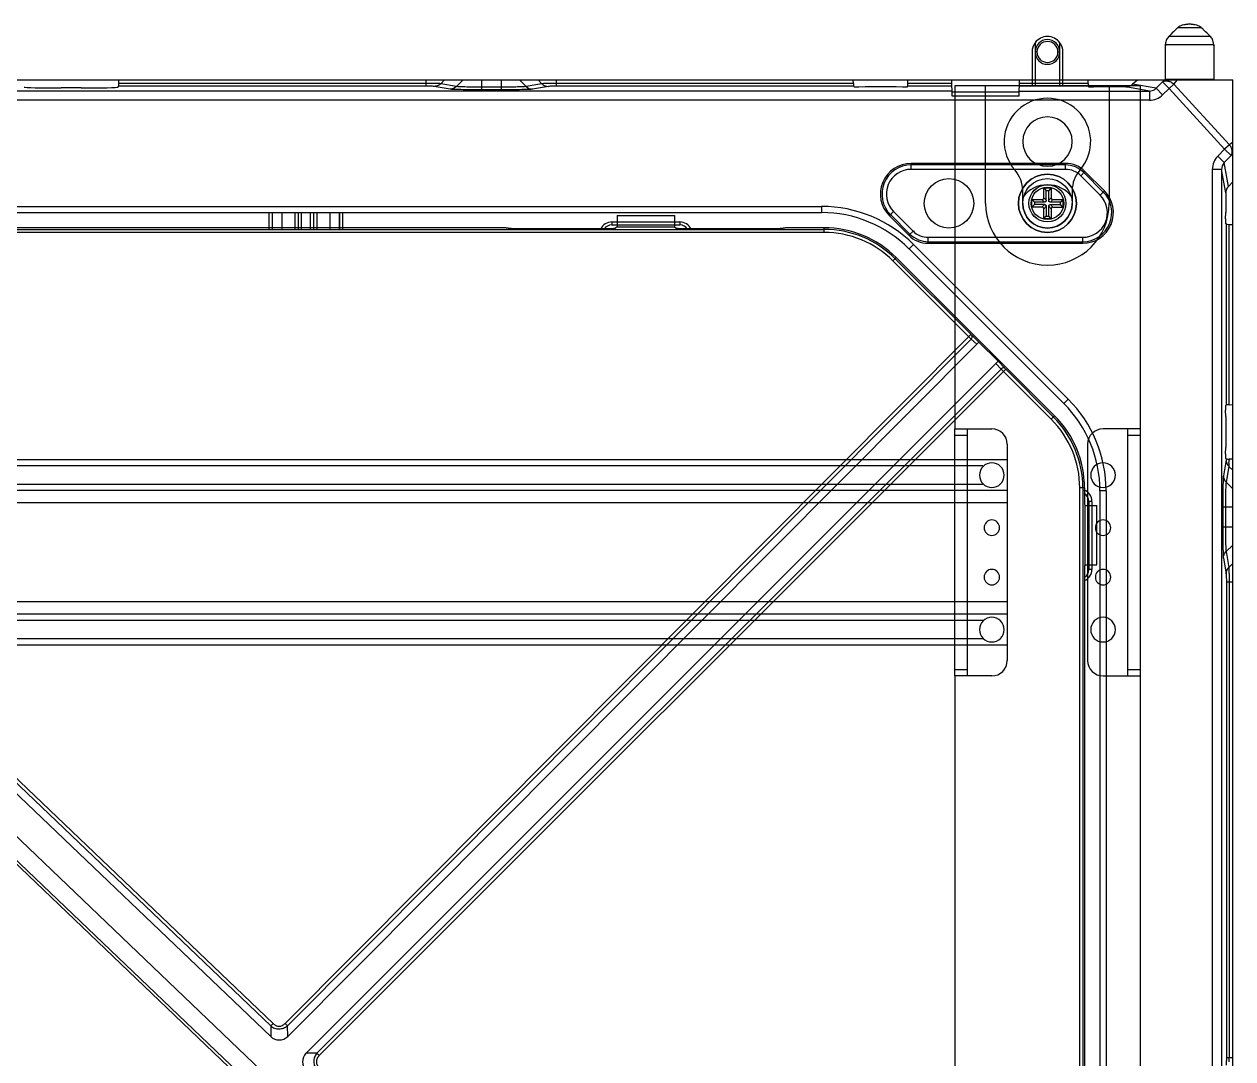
# Model space of a CAD drawing. Header units: millimetres. Extents: x 562 to 17351, y 2396 to 6995.
# Drawn here: x 14929.7 to 15125.3, y 5397.7 to 5565.2 of the extents above; entities that cross this region are included whole.
import ezdxf

# ---------------------------------------------------------------- set-up
doc = ezdxf.new("R2010")
doc.units = ezdxf.units.MM
doc.layers.add('02___PRT_ALL_AXES', color=7, linetype='Continuous')
doc.layers.add('1轮廓线', color=7, linetype='Continuous', lineweight=25)

# ---------------------------------------------------------------- blocks, each defined once
blk = doc.blocks.new('3333322311')
at = {"color": 114, "linetype": 'Continuous', "lineweight": 25, "true_color": 0x139b48}
for p, q in [((4328.14, 4230.92), (4328.14, 4229.42)), ((4332.14, 4229.42), (4332.14, 4230.92)), ((4327.64, 4229.42), (4327.64, 4223.92)), ((4328.44, 4229.42), (4328.14, 4229.42)), ((4328.14, 4229.42), (4328.14, 4223.92)), ((4331.84, 4229.42), (4332.14, 4229.42)), ((4332.14, 4223.92), (4332.14, 4229.42)), ((4332.64, 4223.92), (4332.64, 4229.42)), ((4320.14, 4223.92), (4315.14, 4223.92)), ((4315.14, 4223.92), (4315.14, 4168.42)), ((4320.14, 4204.92), (4320.14, 4223.92)), ((4340.14, 4223.92), (4320.14, 4223.92)), ((4340.14, 4223.92), (4340.14, 4204.92)), ((4345.14, 4223.92), (4340.14, 4223.92)), ((4345.14, 4223.92), (4345.14, 4168.42)), ((4326.14, 4204.92), (4326.14, 4206.98)), ((4334.14, 4206.98), (4334.14, 4204.92)), ((4315.14, 4168.42), (4321.14, 4168.42)), ((4315.14, 4167.42), (4315.14, 4168.42)), ((4317.14, 4168.42), (4317.14, 4168.13)), ((4345.14, 4168.42), (4339.14, 4168.42)), ((4343.14, 4168.13), (4343.14, 4168.42)), ((4345.14, 4168.42), (4345.14, 4167.42)), ((4315.14, 4167.42), (4317.14, 4167.42)), ((4315.14, 4129.42), (4315.14, 4167.42)), ((4317.14, 4168.13), (4317.14, 4128.71)), ((4343.14, 4128.71), (4343.14, 4168.13)), ((4343.14, 4167.42), (4345.14, 4167.42)), ((4345.14, 4167.42), (4345.14, 4129.42)), ((4323.64, 4165.92), (4323.64, 4130.92)), ((4336.64, 4165.92), (4336.64, 4130.92)), ((4317.14, 4129.42), (4315.14, 4129.42)), ((4315.14, 4128.42), (4315.14, 4129.42)), ((4345.14, 4129.42), (4343.14, 4129.42)), ((4345.14, 4129.42), (4345.14, 4128.42)), ((4315.14, 4128.42), (4315.14, 3889.42)), ((4321.14, 4128.42), (4315.14, 4128.42)), ((4317.14, 4128.71), (4317.14, 4128.42)), ((4339.14, 4128.42), (4345.14, 4128.42)), ((4343.14, 4128.42), (4343.14, 4128.71)), ((4345.14, 4128.42), (4345.14, 3889.42))]:
    blk.add_line(p, q, dxfattribs=at)
at = {"color": 114, "linetype": 'Continuous', "true_color": 0x139b48}
for p, q in [((4323.64, 4163.42), (3796.64, 4163.42)), ((4323.64, 4158.42), (3796.64, 4158.42)), ((4323.64, 4156.42), (3796.64, 4156.42)), ((4323.64, 4140.42), (3796.64, 4140.42)), ((4323.64, 4138.42), (3796.64, 4138.42)), ((4323.64, 4133.42), (3796.64, 4133.42))]:
    blk.add_line(p, q, dxfattribs=at)
at = {"color": 114, "linetype": 'Continuous', "lineweight": 25, "true_color": 0x139b48}
for centre, radius, start, end in [((4330.14, 4229.42), 2.5, 143.1301, 180), ((4330.14, 4229.42), 2.5, 36.8699, 143.1301), ((4330.14, 4229.42), 2, 0, 180), ((4330.14, 4229.42), 1.7, 0, 180), ((4330.14, 4229.42), 2.5, 0, 36.8699), ((4330.14, 4229.42), 2, 180, 0), ((4330.14, 4229.42), 1.7, 180, 0), ((4330.14, 4214.92), 7, 318.5904, 221.4096), ((4330.14, 4214.92), 4, 0, 180), ((4330.14, 4214.92), 4, 180, 0), ((4321.14, 4206.98), 5, 0, 41.4096), ((4339.14, 4206.98), 5, 138.5904, 180), ((4330.14, 4202.92), 5, 36.8699, 143.1301), ((4330.14, 4204.92), 10, 180, 0), ((4330.14, 4204.92), 4, 180, 0), ((4321.14, 4165.92), 2.5, 0, 90), ((4339.14, 4165.92), 2.5, 90, 180), ((4321.14, 4160.92), 2, 0, 180), ((4339.14, 4160.92), 2, 0, 180), ((4321.14, 4160.92), 2, 180, 0), ((4339.14, 4160.92), 2, 180, 0), ((4321.14, 4152.42), 1.25, 0, 180), ((4339.14, 4152.42), 1.25, 0, 180), ((4321.14, 4152.42), 1.25, 180, 0), ((4339.14, 4152.42), 1.25, 180, 0), ((4321.14, 4144.42), 1.25, 0, 180), ((4339.14, 4144.42), 1.25, 0, 180), ((4321.14, 4144.42), 1.25, 180, 0), ((4339.14, 4144.42), 1.25, 180, 0), ((4321.14, 4135.92), 2, 0, 180), ((4339.14, 4135.92), 2, 0, 180), ((4321.14, 4135.92), 2, 180, 0), ((4339.14, 4135.92), 2, 180, 0), ((4321.14, 4130.92), 2.5, 270, 0), ((4339.14, 4130.92), 2.5, 180, 270)]:
    blk.add_arc(centre, radius, start, end, dxfattribs=at)
at = {"layer": '02___PRT_ALL_AXES', "color": 114, "linetype": 'Continuous', "true_color": 0x139b48}
for p, q in [((4319.67, 4162.42), (3800.61, 4162.42)), ((4319.67, 4159.42), (3800.61, 4159.42)), ((4319.67, 4137.42), (3800.61, 4137.42)), ((4319.67, 4134.42), (3800.61, 4134.42))]:
    blk.add_line(p, q, dxfattribs=at)
blk = doc.blocks.new('*U171')
blk.add_blockref('3333322311', (-4039.14, -4060.42))
blk = doc.blocks.new('*U172')
at = {"color": 0, "linetype": 'ByBlock', "lineweight": -2, "transparency": 16777216}
blk.add_blockref('*U171', (2400, 0), dxfattribs=at)
blk = doc.blocks.new('DASFASFASEFWE')
at = {"color": 7, "linetype": 'Continuous'}
for p, q in [((333.72, 3535.07), (342.99, 3535.07)), ((333.72, 3535.07), (333.72, 3533.19)), ((342.99, 3535.07), (342.99, 3533.19)), ((277.65, 3402.14), (140.8, 3532.88)), ((144, 3532.81), (367.23, 3532.81)), ((314.94, 3533.07), (211.76, 3533.07)), ((315.79, 3533.01), (315.74, 3533.03)), ((316.59, 3532.97), (332.44, 3532.97)), ((333.72, 3533.19), (333.43, 3533.02)), ((333.72, 3533.19), (342.99, 3533.19)), ((342.99, 3533.19), (343.27, 3533.02)), ((344.27, 3532.97), (360.12, 3532.97)), ((360.94, 3533.01), (360.94, 3533.03)), ((367.23, 3533.07), (361.76, 3533.07)), ((367.23, 3532.31), (367.23, 3533.07)), ((277.65, 3403.87), (143.4, 3532.11)), ((278.03, 3404.27), (144, 3532.31)), ((367.23, 3532.31), (144, 3532.31)), ((278.77, 3394.16), (136.81, 3529.77)), ((134.57, 3527.43), (272.14, 3396.02)), ((134.88, 3527.76), (272.45, 3396.34)), ((378.89, 3528.24), (378.35, 3527.7)), ((378.35, 3527.7), (390.6, 3515.45)), ((378.71, 3528.05), (390.94, 3515.82)), ((404.52, 3502.61), (378.89, 3528.24)), ((390.95, 3515.81), (279.98, 3404.29)), ((391, 3515.06), (280.37, 3403.9)), ((391, 3515.06), (391.91, 3514.21)), ((392.27, 3514.57), (391.15, 3515.61)), ((392.26, 3514.57), (280.41, 3402.18)), ((392.26, 3514.57), (395.36, 3511.47)), ((283.37, 3399.47), (395.36, 3511.47)), ((395.01, 3511.11), (395.86, 3510.2)), ((396.4, 3510.37), (395.37, 3511.47)), ((285.13, 3399.47), (395.86, 3510.2)), ((285.52, 3399.08), (396.6, 3510.16)), ((396.25, 3509.8), (403.98, 3502.07)), ((396.6, 3510.16), (404.33, 3502.43)), ((403.98, 3502.07), (404.52, 3502.61)), ((409.35, 3490.95), (408.59, 3490.95)), ((408.59, 3285.7), (408.59, 3490.95)), ((409.09, 3490.95), (409.09, 3285.7)), ((409.35, 3490.95), (409.35, 3488.32)), ((409.35, 3488.32), (409.47, 3488.13)), ((409.47, 3488.13), (411.35, 3488.13)), ((409.47, 3478.52), (409.47, 3488.13)), ((411.35, 3478.52), (411.35, 3488.13)), ((409.47, 3478.52), (409.35, 3478.32)), ((409.35, 3478.32), (409.35, 3298.32)), ((409.47, 3478.52), (411.35, 3478.52)), ((277.65, 3403.87), (278.03, 3404.27)), ((277.65, 3403.87), (277.65, 3402.14)), ((279.98, 3404.29), (280.37, 3403.9)), ((280.41, 3402.18), (280.37, 3403.9)), ((285.13, 3399.47), (283.37, 3399.47)), ((285.13, 3399.47), (285.52, 3399.08))]:
    blk.add_line(p, q, dxfattribs=at)
for centre, radius, start, end in [((367.23, 3516.57), 16.5, 45, 90), ((367.23, 3516.57), 16.24, 45, 90), ((367.23, 3516.57), 15.74, 45, 90), ((414.62, 3539.52), 34, 225.0561, 225.991), ((418.17, 3531.77), 31.04, 224.0334, 225.0575), ((392.85, 3490.95), 15.74, 0, 45), ((392.85, 3490.95), 16.24, 0, 45), ((392.85, 3490.95), 16.5, 0, 45), ((279.01, 3403.61), 2, 227.1264, 314.3219), ((284.8, 3398.08), 2, 135.8517, 225.4586)]:
    blk.add_arc(centre, radius, start, end, dxfattribs=at)
for centre, start_param, end_param in [((332.44, 3533.02), -1.570796, -0.087266), ((344.27, 3533.02), -3.054326, -1.570796)]:
    blk.add_ellipse(centre, major_axis=(1, 0), ratio=0.052408, start_param=start_param, end_param=end_param, dxfattribs=at)
for points, knots in [([(315.74, 3533.03), (315.74, 3533.04), (315.73, 3533.04), (315.71, 3533.04), (315.69, 3533.05), (315.65, 3533.05), (315.58, 3533.06), (315.48, 3533.06), (315.36, 3533.07), (315.23, 3533.07), (315.09, 3533.07), (314.99, 3533.07), (314.94, 3533.07)], [0, 0, 0, 0, 0.013233, 0.034581, 0.063978, 0.101221, 0.198262, 0.32283, 0.470646, 0.637144, 0.816056, 1, 1, 1, 1]), ([(316.59, 3532.97), (316.54, 3532.97), (316.44, 3532.97), (316.3, 3532.97), (316.17, 3532.97), (316.05, 3532.98), (315.95, 3532.98), (315.88, 3532.99), (315.84, 3532.99), (315.82, 3533), (315.8, 3533), (315.79, 3533), (315.79, 3533.01)], [0, 0, 0, 0, 0.183944, 0.362856, 0.529354, 0.67717, 0.801738, 0.898779, 0.936022, 0.965419, 0.986767, 1, 1, 1, 1]), ([(360.92, 3533.01), (360.91, 3533), (360.9, 3533), (360.89, 3533), (360.86, 3532.99), (360.82, 3532.99), (360.75, 3532.98), (360.65, 3532.98), (360.54, 3532.97), (360.41, 3532.97), (360.27, 3532.97), (360.17, 3532.97), (360.12, 3532.97)], [0, 0, 0, 0, 0.013233, 0.034581, 0.063978, 0.101221, 0.198262, 0.32283, 0.470646, 0.637144, 0.816056, 1, 1, 1, 1]), ([(361.76, 3533.07), (361.71, 3533.07), (361.62, 3533.07), (361.47, 3533.07), (361.34, 3533.07), (361.23, 3533.06), (361.13, 3533.06), (361.06, 3533.05), (361.02, 3533.05), (360.99, 3533.04), (360.98, 3533.04), (360.97, 3533.04), (360.96, 3533.03)], [0, 0, 0, 0, 0.183944, 0.362856, 0.529354, 0.67717, 0.801738, 0.898779, 0.936022, 0.965419, 0.986767, 1, 1, 1, 1]), ([(391.15, 3515.61), (391.14, 3515.63), (391.06, 3515.7), (390.99, 3515.77), (390.94, 3515.82)], [0, 0, 0, 0, 0.23021, 1, 1, 1, 1]), ([(391, 3515.06), (391.04, 3515.11), (391.11, 3515.21), (391.18, 3515.34), (391.2, 3515.44), (391.2, 3515.51), (391.18, 3515.57), (391.16, 3515.6), (391.15, 3515.61)], [0, 0, 0, 0, 0.305729, 0.584136, 0.705998, 0.814862, 0.911869, 1, 1, 1, 1]), ([(396.41, 3510.36), (396.4, 3510.37), (396.36, 3510.39), (396.3, 3510.4), (396.24, 3510.4), (396.13, 3510.38), (396, 3510.32), (395.91, 3510.24), (395.86, 3510.2)], [0, 0, 0, 0, 0.088114, 0.185114, 0.293982, 0.415858, 0.694295, 1, 1, 1, 1]), ([(396.6, 3510.16), (396.58, 3510.18), (396.51, 3510.25), (396.44, 3510.32), (396.4, 3510.37)], [0, 0, 0, 0, 0.266383, 1, 1, 1, 1]), ([(277.65, 3403.87), (277.75, 3403.8), (277.96, 3403.66), (278.29, 3403.51), (278.65, 3403.41), (279.02, 3403.39), (279.38, 3403.42), (279.74, 3403.53), (280.07, 3403.69), (280.27, 3403.83), (280.37, 3403.9)], [0, 0, 0, 0, 0.124633, 0.249804, 0.374747, 0.49993, 0.625322, 0.75051, 0.875529, 1, 1, 1, 1]), ([(278.03, 3404.27), (278.17, 3404.14), (278.39, 3403.97), (278.74, 3403.85), (279.1, 3403.8), (279.47, 3403.9), (279.77, 3404.11), (279.91, 3404.23), (279.98, 3404.29)], [0, 0, 0, 0, 0.249507, 0.375128, 0.500325, 0.749638, 0.874847, 1, 1, 1, 1]), ([(285.13, 3399.47), (284.98, 3399.27), (284.78, 3398.94), (284.65, 3398.45), (284.61, 3398.08), (284.66, 3397.7), (284.8, 3397.22), (285.01, 3396.89), (285.16, 3396.69)], [0, 0, 0, 0, 0.249436, 0.374676, 0.499994, 0.625313, 0.750552, 1, 1, 1, 1]), ([(285.52, 3399.08), (285.39, 3398.94), (285.21, 3398.72), (285.07, 3398.36), (285.02, 3397.99), (285.16, 3397.52), (285.41, 3397.22), (285.55, 3397.09)], [0, 0, 0, 0, 0.249712, 0.375526, 0.500831, 0.750253, 1, 1, 1, 1])]:
    blk.add_open_spline(points, degree=3, knots=knots, dxfattribs=at)
blk = doc.blocks.new('32332232')
at = {"color": 7, "linetype": 'Continuous'}
for p, q in [((4121.8, 2001.11), (4117.91, 2001.11)), ((4120.02, 2001.7), (4119.69, 2001.7)), ((4116.54, 1999.78), (4116.86, 2000.09)), ((4116.54, 1999.78), (4123.17, 1999.78)), ((4116.75, 1999.99), (4116.86, 2000.09)), ((4122.85, 2000.09), (4123.17, 1999.78)), ((4123.06, 1999.89), (4123.17, 1999.78)), ((4115.91, 1998.2), (4115.95, 1998.2)), ((4115.91, 1998.2), (4115.91, 1992.8)), ((4123.76, 1998.37), (4115.95, 1998.37)), ((4115.95, 1998.37), (4115.95, 1998.2)), ((4123.76, 1998.37), (4123.76, 1998.2)), ((4123.81, 1998.2), (4123.76, 1998.2)), ((4123.81, 1998.2), (4123.81, 1992.8)), ((3526.86, 1992.7), (4126.86, 1992.7)), ((3940.46, 1991.37), (3937.25, 1991.37)), ((3946.54, 1991.65), (3946.46, 1991.52)), ((3996.34, 1991.65), (3946.54, 1991.65)), ((3946.56, 1992.09), (3946.57, 1992.7)), ((3996.34, 1992.09), (3946.56, 1992.09)), ((3996.34, 1991.65), (3996.34, 1992.7)), ((3997.68, 1992.09), (3996.34, 1992.09)), ((4000.19, 1991.18), (3997.62, 1991.63)), ((3998.5, 1992.07), (3998.02, 1992.08)), ((3998.67, 1992.06), (3998.5, 1992.07)), ((3998.67, 1992.06), (3999.29, 1992.7)), ((4001.23, 1991.62), (3998.67, 1992.06)), ((4002.3, 1992.7), (4001.23, 1991.62)), ((4005.25, 1992.7), (4005.25, 1991.06)), ((4008.46, 1991.5), (4005.25, 1991.5)), ((4008.46, 1992.7), (4008.46, 1991.06)), ((4011.41, 1992.7), (4012.48, 1991.62)), ((4015.04, 1992.06), (4012.48, 1991.62)), ((4016.09, 1991.63), (4013.52, 1991.18)), ((4015.04, 1992.06), (4014.42, 1992.7)), ((4017.37, 1992.7), (4017.37, 1991.65)), ((4065.45, 1992.09), (4017.37, 1992.09)), ((4065.48, 1991.65), (4017.37, 1991.65)), ((4065.45, 1992.09), (4065.43, 1992.7)), ((4065.61, 1991.53), (4065.48, 1991.65)), ((4066.33, 1991.53), (4065.61, 1991.53)), ((4067.36, 1991.55), (4066.33, 1991.53)), ((4072.35, 1991.55), (4067.36, 1991.55)), ((4073.38, 1991.53), (4072.36, 1991.55)), ((4074.11, 1991.53), (4073.38, 1991.53)), ((4074.23, 1991.65), (4074.11, 1991.53)), ((4081.38, 1991.65), (4074.23, 1991.65)), ((4074.26, 1992.09), (4074.28, 1992.7)), ((4081.37, 1992.09), (4074.26, 1992.09)), ((4081.42, 1990.06), (4081.36, 1992.7)), ((4092.29, 1990.06), (4092.36, 1992.7)), ((4103.48, 1991.65), (4092.33, 1991.65)), ((4103.45, 1992.09), (4092.34, 1992.09)), ((4103.45, 1992.09), (4103.43, 1992.7)), ((4103.61, 1991.53), (4103.48, 1991.65)), ((4104.33, 1991.53), (4103.61, 1991.53)), ((4105.36, 1991.55), (4104.33, 1991.53)), ((4109.54, 1991.55), (4105.36, 1991.55)), ((4113.36, 1990.88), (4109.54, 1991.55)), ((4111.38, 1992.58), (4110.65, 1991.98)), ((4114.45, 1991.32), (4110.65, 1991.98)), ((4111.38, 1992.58), (4111.5, 1992.7)), ((4114.45, 1991.32), (4115.49, 1992.34)), ((4114.45, 1991.32), (4115.5, 1990.25)), ((4115.49, 1992.34), (4115.78, 1992.7)), ((4115.49, 1992.34), (4116.54, 1991.28)), ((4115.5, 1990.25), (4116.54, 1991.28)), ((4115.91, 1992.8), (4123.81, 1992.8)), ((4116.54, 1991.28), (4117.32, 1992)), ((4125.52, 1981.46), (4116.54, 1991.28)), ((4117.32, 1992), (4117.88, 1992.7)), ((4126.3, 1982.18), (4117.32, 1992)), ((4126.86, 1655.2), (4126.86, 1992.7)), ((4081.4, 1990.88), (3829.16, 1990.88)), ((4113.36, 1989.38), (3829.16, 1989.38)), ((4008.46, 1991.06), (4005.25, 1991.06)), ((4092.3, 1990.68), (4081.41, 1990.68)), ((4092.29, 1990.06), (4081.42, 1990.06)), ((4092.31, 1990.88), (4113.36, 1990.88)), ((4113.36, 1990.88), (4113.36, 1989.38)), ((4125.52, 1981.46), (4124.41, 1980.34)), ((4126.3, 1982.18), (4125.52, 1981.46)), ((4126.58, 1980.42), (4125.52, 1981.46)), ((4126.86, 1982.62), (4126.3, 1982.18)), ((4125.47, 1979.29), (4124.41, 1980.34)), ((4126.58, 1980.42), (4125.47, 1979.29)), ((4126.86, 1980.63), (4126.58, 1980.42)), ((4099.77, 1979.16), (4074.79, 1979.16)), ((4074.79, 1978.2), (4074.79, 1979.16)), ((4099.77, 1978.91), (4074.79, 1978.91)), ((4099.77, 1978.2), (4074.79, 1978.2)), ((4099.77, 1978.2), (4099.77, 1979.16)), ((4102.24, 1977.17), (4102.93, 1977.86)), ((4105.89, 1974.53), (4102.75, 1977.67)), ((4106.07, 1974.71), (4102.93, 1977.86)), ((4125.04, 1978.2), (4123.54, 1978.2)), ((4123.54, 1978.2), (4123.54, 1826.25)), ((4125.04, 1978.2), (4125.04, 1826.25)), ((4125.71, 1974.38), (4125.04, 1978.2)), ((4126.15, 1975.45), (4125.47, 1979.29)), ((4105.39, 1974.03), (4102.24, 1977.17)), ((4126.15, 1975.45), (4126.86, 1976.17)), ((4105.39, 1974.03), (4106.07, 1974.71)), ((4125.71, 1974.38), (4125.71, 1971.2)), ((3593.4, 1972.2), (4060.31, 1972.2)), ((4060.31, 1972.2), (4060.31, 1971.2)), ((3593.4, 1971.2), (4060.31, 1971.2)), ((3970.87, 1971.2), (3970.87, 1968.54)), ((3971.37, 1971.2), (3971.37, 1968.54)), ((3971.46, 1968.54), (3971.46, 1971.2)), ((3972.96, 1971.2), (3972.96, 1968.54)), ((3975.04, 1971.2), (3975.04, 1968.54)), ((3975.59, 1971.2), (3975.59, 1968.54)), ((3976.09, 1971.2), (3976.09, 1968.54)), ((3977.62, 1968.54), (3977.62, 1971.2)), ((3978.12, 1968.54), (3978.12, 1971.2)), ((3978.68, 1968.54), (3978.68, 1971.2)), ((3980.75, 1971.2), (3980.75, 1968.54)), ((3982.25, 1971.2), (3982.25, 1968.54)), ((3982.34, 1968.54), (3982.34, 1971.2)), ((3982.84, 1968.54), (3982.84, 1971.2)), ((4071.28, 1970.69), (4071.96, 1971.37)), ((4071.28, 1970.69), (4074.42, 1967.54)), ((4071.46, 1970.87), (4074.61, 1967.72)), ((4071.96, 1971.37), (4075.11, 1968.22)), ((4125.68, 1970.17), (4125.71, 1971.2)), ((4125.68, 1970.17), (4125.68, 1969.45)), ((4026.36, 1969.69), (4037.36, 1969.69)), ((4026.36, 1969.69), (4026.36, 1969.2)), ((4026.36, 1969.2), (4037.36, 1969.2)), ((4037.36, 1969.69), (4037.36, 1969.2)), ((4074.42, 1967.54), (4075.11, 1968.22)), ((4125.81, 1969.32), (4125.68, 1969.45)), ((4125.81, 1940.07), (4125.81, 1969.32)), ((4126.25, 1969.29), (4126.86, 1969.28)), ((4126.25, 1940.1), (4126.25, 1969.29)), ((4075.16, 1966.05), (4074.46, 1965.34)), ((4075.16, 1966.05), (4100.2, 1941)), ((4077.58, 1967.2), (4102.56, 1967.2)), ((4077.58, 1966.23), (4077.58, 1967.2)), ((4077.58, 1966.49), (4102.56, 1966.49)), ((4077.58, 1966.23), (4102.56, 1966.23)), ((4102.56, 1966.23), (4102.56, 1967.2)), ((4074.46, 1965.34), (4099.5, 1940.3)), ((4100.2, 1941), (4099.5, 1940.3)), ((4125.68, 1939.95), (4125.81, 1940.07)), ((4125.68, 1939.95), (4125.68, 1939.22)), ((4125.71, 1938.2), (4125.68, 1939.22)), ((4126.25, 1940.1), (4126.86, 1940.12)), ((4125.71, 1938.2), (4125.71, 1933.2)), ((4125.68, 1932.17), (4125.71, 1933.2)), ((4125.78, 1931.18), (4125.34, 1928.61)), ((4125.68, 1932.17), (4125.68, 1931.45)), ((4125.8, 1931.34), (4125.68, 1931.45)), ((4125.8, 1931.34), (4125.78, 1931.18)), ((4126.24, 1930.66), (4126.24, 1930.59)), ((4126.86, 1931.28), (4126.25, 1931.3)), ((4126.25, 1931.3), (4126.25, 1931.13)), ((4126.22, 1930.13), (4125.77, 1927.57)), ((4126.24, 1930.59), (4126.22, 1930.16)), ((4126.22, 1930.16), (4126.22, 1930.13)), ((4126.86, 1929.51), (4126.22, 1930.13)), ((4125.77, 1927.57), (4126.86, 1926.5)), ((4106.36, 1926.16), (4105.36, 1926.16)), ((4105.36, 1926.16), (4105.36, 1721.74)), ((4106.36, 1926.16), (4106.36, 1721.74)), ((4104.05, 1924.45), (4103.56, 1924.45)), ((4103.56, 1924.45), (4103.56, 1913.45)), ((4104.05, 1924.45), (4104.05, 1913.45)), ((4125.22, 1923.55), (4126.86, 1923.55)), ((4125.22, 1923.55), (4125.22, 1920.34)), ((4125.66, 1923.55), (4125.66, 1920.34)), ((4125.22, 1920.34), (4126.86, 1920.34)), ((4125.77, 1916.32), (4126.86, 1917.39)), ((4125.34, 1915.28), (4125.78, 1912.72)), ((4125.77, 1916.32), (4126.22, 1913.76)), ((4104.05, 1913.45), (4103.56, 1913.45)), ((4126.86, 1914.38), (4126.22, 1913.76)), ((4126.22, 1913.76), (4126.23, 1913.58)), ((4126.23, 1913.58), (4126.24, 1913.11)), ((4125.81, 1911.43), (4126.86, 1911.43)), ((4125.81, 1911.43), (4125.81, 1834.46)), ((4126.25, 1912.77), (4126.25, 1911.43)), ((4126.25, 1911.43), (4126.25, 1834.46)), ((4125.81, 1834.46), (4126.86, 1834.46))]:
    blk.add_line(p, q, dxfattribs=at)
blk.add_circle((4080.92, 1972.7), 4, dxfattribs=at)
at = {"color": 6, "linetype": 'Continuous'}
for radius in [4, 3, 2.63]:
    blk.add_circle((4096.86, 1972.7), radius, dxfattribs=at)
at = {"color": 7, "linetype": 'Continuous'}
for centre, radius, start, end in [((4168.37, 1948.32), 73.03, 133.7059, 133.9634), ((4119.28, 1999.68), 1.99, 131.3847, 133.6974), ((4119.68, 1987.59), 14.11, 89.9587, 90.4113), ((4119.68, 1987.59), 14.11, 89.9587, 90.4114), ((4120.03, 1987.59), 14.11, 89.5887, 90.0413), ((4120.03, 1987.59), 14.11, 89.5886, 90.0413), ((4120.43, 1999.68), 1.99, 46.3026, 48.6152), ((4071.34, 1948.32), 73.03, 46.0366, 46.2941), ((4211.89, 1903.3), 135.64, 133.9933, 134.4747), ((4027.82, 1903.3), 135.64, 45.5253, 46.0067), ((4116.91, 1998.2), 1, 161.4748, 180), ((4117.93, 1998.37), 1.98, 175.7569, 179.997), ((4121.78, 1998.37), 1.98, 0.003, 4.2431), ((4122.81, 1998.2), 1, 0, 18.5252), ((3996.99, 1922.69), 69.4, 89.1517, 89.4306), ((3997.6, 1993.12), 1.5, 305.2639, 310.202), ((3997.61, 1993.12), 1.49, 310.1986, 315.1715), ((4016.1, 1993.12), 1.49, 224.8285, 229.8014), ((4016.11, 1993.12), 1.5, 229.798, 234.7361), ((4016.8, 1915.83), 76.26, 90.5915, 90.7607), ((4017.21, 1872.74), 119.35, 90.2589, 90.5754), ((4017.36, 1839.32), 152.77, 89.997, 90.261), ((4115.88, 1990.45), 2.12, 47.0659, 52.1504), ((4124.71, 1980.82), 2.1, 33.8309, 40.3747), ((4074.79, 1974.2), 4.97, 90, 225), ((4074.79, 1974.2), 4.71, 90, 225), ((4074.79, 1974.2), 4, 90, 225), ((4099.77, 1974.7), 4.47, 45, 90), ((4099.77, 1974.7), 4.21, 45, 90), ((4099.77, 1974.7), 3.5, 45, 90), ((4102.56, 1971.2), 4.97, 270, 45), ((4102.56, 1971.2), 4.71, 270, 45), ((4102.56, 1971.2), 4, 270, 45), ((4060.31, 1951.2), 21, 45, 90), ((4060.31, 1951.2), 20, 45, 90), ((4026.36, 1967.7), 1.99, 90, 154.9348), ((4026.36, 1967.7), 1.5, 90, 145.7348), ((4037.36, 1967.7), 1.99, 25.0651, 90), ((4037.36, 1967.7), 1.5, 34.2651, 90), ((4077.58, 1970.7), 3.5, 225, 270), ((4077.58, 1970.7), 4.47, 225, 270), ((4077.58, 1970.7), 4.21, 225, 270), ((4085.36, 1926.16), 21, 0, 45), ((4085.36, 1926.16), 20, 0, 45), ((4127.26, 1931.19), 1.48, 200.289, 205.2867), ((4126.66, 1945.23), 13.94, 267.8652, 268.3219), ((4056.42, 1931.82), 69.83, 359.0505, 359.4338), ((4127.28, 1931.19), 1.5, 205.344, 220.1972), ((4127.28, 1931.19), 1.49, 220.1986, 225.1715), ((4102.06, 1924.45), 1.5, 0, 59.9978), ((4102.06, 1924.45), 1.99, 0, 67.4975), ((4102.06, 1913.45), 1.99, 293.7008, 0), ((4102.06, 1913.45), 1.5, 302.2987, 0), ((4056.28, 1912.08), 69.97, 0.569, 0.8407), ((3973.94, 1834.46), 152.31, 359.7305, 0.0033)]:
    blk.add_arc(centre, radius, start, end, dxfattribs=at)
for centre, major_axis, ratio, start_param, end_param in [((3937.25, 1991.53), (6, 0), 0.026186, -3.124139, -1.570796), ((3940.46, 1991.53), (6, 0), 0.026186, -1.570796, -0.017453), ((3946.54, 1993.15), (0, 1.5), 0.017455, 3.167773, 3.926991), ((4065.48, 1993.15), (0, 1.5), 0.026186, 2.356194, 3.115413), ((4074.23, 1993.15), (0, 1.5), 0.026186, 3.167773, 3.926991), ((4103.48, 1993.15), (0, 1.5), 0.026186, 2.356194, 3.115413), ((4109.53, 1993.05), (1.49, -0.26), 0.988643, -1.395719, -0.826899), ((4109.39, 1993.08), (1.77, -0.18), 0.842575, -0.914092, -0.701726), ((4127.21, 1974.37), (0.26, -1.49), 0.988643, -2.52706, -1.745874), ((4127.31, 1969.32), (1.5, 0), 0.026186, 3.167773, 3.926991), ((4127.31, 1940.07), (1.5, 0), 0.026186, 8.63938, 9.398598)]:
    blk.add_ellipse(centre, major_axis=major_axis, ratio=ratio, start_param=start_param, end_param=end_param, dxfattribs=at)
for points, knots in [([(4117.97, 2001.17), (4118.08, 2001.26), (4118.32, 2001.43), (4118.72, 2001.6), (4119.08, 2001.67), (4119.36, 2001.69), (4119.51, 2001.7), (4119.58, 2001.7)], [0, 0, 0, 0, 0.24991, 0.4998, 0.749755, 0.874871, 1, 1, 1, 1]), ([(4120.13, 2001.7), (4120.2, 2001.7), (4120.35, 2001.69), (4120.63, 2001.67), (4120.99, 2001.6), (4121.39, 2001.43), (4121.63, 2001.26), (4121.74, 2001.17)], [0, 0, 0, 0, 0.125129, 0.250246, 0.500201, 0.750092, 1, 1, 1, 1]), ([(4116.54, 1999.78), (4116.46, 1999.7), (4116.31, 1999.52), (4116.13, 1999.21), (4116, 1998.87), (4115.97, 1998.63), (4115.96, 1998.51)], [0, 0, 0, 0, 0.25, 0.499984, 0.749967, 1, 1, 1, 1]), ([(4123.75, 1998.51), (4123.75, 1998.63), (4123.71, 1998.87), (4123.58, 1999.21), (4123.41, 1999.52), (4123.25, 1999.7), (4123.17, 1999.78)], [0, 0, 0, 0, 0.250033, 0.500016, 0.75, 1, 1, 1, 1]), ([(3997.62, 1991.63), (3997.58, 1991.63), (3997.43, 1991.64), (3997, 1991.65), (3996.62, 1991.65), (3996.34, 1991.65)], [0, 0, 0, 0, 0.114769, 0.339939, 1, 1, 1, 1]), ([(4005.25, 1991.5), (4004.78, 1991.5), (4003.89, 1991.51), (4002.7, 1991.52), (4001.84, 1991.57), (4001.38, 1991.58), (4001.23, 1991.62)], [0, 0, 0, 0, 0.353016, 0.661577, 0.886579, 1, 1, 1, 1]), ([(4012.48, 1991.62), (4012.33, 1991.58), (4011.87, 1991.57), (4011.01, 1991.52), (4009.82, 1991.51), (4008.93, 1991.5), (4008.46, 1991.5)], [0, 0, 0, 0, 0.113669, 0.338816, 0.647221, 1, 1, 1, 1]), ([(4015.78, 1992.08), (4015.69, 1992.08), (4015.45, 1992.08), (4015.2, 1992.08), (4015.04, 1992.06)], [0, 0, 0, 0, 0.363394, 1, 1, 1, 1]), ([(4017.37, 1991.65), (4017.09, 1991.65), (4016.71, 1991.65), (4016.28, 1991.64), (4016.13, 1991.63), (4016.09, 1991.63)], [0, 0, 0, 0, 0.659412, 0.884919, 1, 1, 1, 1]), ([(4113.36, 1990.88), (4113.66, 1990.88), (4114.07, 1991), (4114.38, 1991.25), (4114.45, 1991.32)], [0, 0, 0, 0, 0.74701, 1, 1, 1, 1]), ([(4115.49, 1992.34), (4115.54, 1992.38), (4115.75, 1992.5), (4116.01, 1992.54), (4116.19, 1992.52)], [0, 0, 0, 0, 0.232903, 1, 1, 1, 1]), ([(4116.53, 1992.46), (4116.59, 1992.44), (4116.82, 1992.36), (4117.03, 1992.23), (4117.18, 1992.12)], [0, 0, 0, 0, 0.24316, 1, 1, 1, 1]), ([(4005.25, 1991.06), (4004.66, 1991.06), (4003.54, 1991.07), (4002.05, 1991.09), (4000.96, 1991.13), (4000.38, 1991.14), (4000.19, 1991.18)], [0, 0, 0, 0, 0.351849, 0.659801, 0.88516, 1, 1, 1, 1]), ([(4013.52, 1991.18), (4013.33, 1991.14), (4012.75, 1991.13), (4011.66, 1991.09), (4010.17, 1991.07), (4009.05, 1991.06), (4008.46, 1991.06)], [0, 0, 0, 0, 0.115088, 0.340589, 0.648385, 1, 1, 1, 1]), ([(4113.36, 1989.38), (4113.75, 1989.38), (4114.54, 1989.54), (4115.22, 1989.98), (4115.5, 1990.25)], [0, 0, 0, 0, 0.499854, 1, 1, 1, 1]), ([(4126.73, 1981.35), (4126.72, 1981.41), (4126.65, 1981.63), (4126.55, 1981.84), (4126.45, 1981.99)], [0, 0, 0, 0, 0.241676, 1, 1, 1, 1]), ([(4124.41, 1980.34), (4124.14, 1980.06), (4123.7, 1979.39), (4123.54, 1978.6), (4123.54, 1978.2)], [0, 0, 0, 0, 0.49979, 1, 1, 1, 1]), ([(4126.58, 1980.42), (4126.61, 1980.45), (4126.71, 1980.61), (4126.76, 1980.79), (4126.77, 1980.93)], [0, 0, 0, 0, 0.236778, 1, 1, 1, 1]), ([(4125.8, 1931.34), (4125.81, 1931.32), (4125.94, 1931.32), (4126.05, 1931.31), (4126.14, 1931.3)], [0, 0, 0, 0, 0.231794, 1, 1, 1, 1]), ([(4125.34, 1928.61), (4125.3, 1928.42), (4125.29, 1927.85), (4125.24, 1926.75), (4125.23, 1925.26), (4125.22, 1924.14), (4125.22, 1923.55)], [0, 0, 0, 0, 0.115067, 0.340523, 0.648208, 1, 1, 1, 1]), ([(4125.77, 1927.57), (4125.74, 1927.42), (4125.72, 1926.96), (4125.68, 1926.1), (4125.67, 1924.91), (4125.66, 1924.02), (4125.66, 1923.55)], [0, 0, 0, 0, 0.113648, 0.338748, 0.647039, 1, 1, 1, 1]), ([(4125.22, 1920.34), (4125.22, 1919.75), (4125.23, 1918.64), (4125.24, 1917.14), (4125.29, 1916.05), (4125.3, 1915.47), (4125.34, 1915.28)], [0, 0, 0, 0, 0.351802, 0.659703, 0.88504, 1, 1, 1, 1]), ([(4125.66, 1920.34), (4125.66, 1919.87), (4125.67, 1918.98), (4125.68, 1917.79), (4125.72, 1916.93), (4125.74, 1916.47), (4125.77, 1916.32)], [0, 0, 0, 0, 0.35297, 0.661481, 0.88646, 1, 1, 1, 1]), ([(4125.78, 1912.72), (4125.79, 1912.67), (4125.8, 1912.52), (4125.81, 1912.09), (4125.81, 1911.71), (4125.81, 1911.43)], [0, 0, 0, 0, 0.114777, 0.33994, 1, 1, 1, 1]), ([(4125.81, 1834.46), (4125.81, 1834.18), (4125.81, 1833.8), (4125.8, 1833.37), (4125.79, 1833.23), (4125.78, 1833.18)], [0, 0, 0, 0, 0.659412, 0.884916, 1, 1, 1, 1])]:
    blk.add_open_spline(points, degree=3, knots=knots, dxfattribs=at)
for points in [[(3998.47, 1991.9), (3998.23, 1991.73), (3997.92, 1991.63), (3997.62, 1991.63)], [(4001.23, 1991.62), (4000.97, 1991.35), (4000.57, 1991.18), (4000.19, 1991.18)], [(4012.48, 1991.62), (4012.74, 1991.35), (4013.14, 1991.18), (4013.52, 1991.18)], [(4015.24, 1991.9), (4015.48, 1991.73), (4015.79, 1991.63), (4016.09, 1991.63)], [(4116.19, 1992.52), (4116.31, 1992.51), (4116.42, 1992.49), (4116.53, 1992.46)], [(4126.77, 1980.93), (4126.78, 1981.07), (4126.76, 1981.22), (4126.73, 1981.35)], [(4125.47, 1979.29), (4125.2, 1979.01), (4125.04, 1978.59), (4125.04, 1978.2)], [(4125.78, 1931.18), (4125.78, 1931.01), (4125.82, 1930.83), (4125.87, 1930.67)], [(4125.34, 1928.61), (4125.34, 1928.24), (4125.51, 1927.84), (4125.77, 1927.57)], [(4125.34, 1915.28), (4125.34, 1915.66), (4125.51, 1916.06), (4125.77, 1916.32)], [(4125.78, 1912.72), (4125.79, 1913.09), (4125.95, 1913.49), (4126.22, 1913.76)]]:
    blk.add_open_spline(points, degree=3, dxfattribs=at)
blk.add_blockref('DASFASFASEFWE', (3693.5, -1564.32))
blk = doc.blocks.new('*U166')
blk.add_blockref('32332232', (-3826.86, -1827.7))
blk = doc.blocks.new('*U167')
at = {"color": 0, "linetype": 'ByBlock', "lineweight": -2, "transparency": 16777216}
blk.add_blockref('*U166', (2400, 1350), dxfattribs=at)
blk = doc.blocks.new('21212121')
at = {"layer": '1轮廓线', "color": 4, "linetype": 'Continuous', "lineweight": 25}
for p, q in [((11578.04, 1949.57), (11578.45, 1949.17)), ((11578.04, 1947.96), (11578.04, 1949.57)), ((11578.04, 1949.57), (11579.24, 1949.57)), ((11578.45, 1949.17), (11578.84, 1949.17)), ((11578.45, 1947.56), (11578.45, 1949.17)), ((11579.24, 1949.57), (11578.84, 1949.17)), ((11578.84, 1947.56), (11578.84, 1949.17)), ((11579.24, 1949.57), (11579.24, 1947.96)), ((11576.14, 1947.67), (11576.55, 1947.27)), ((11576.14, 1946.47), (11576.14, 1947.67)), ((11576.14, 1947.67), (11577.75, 1947.67)), ((11576.14, 1946.47), (11576.55, 1946.88)), ((11577.75, 1946.47), (11576.14, 1946.47)), ((11576.55, 1947.27), (11576.55, 1946.88)), ((11578.16, 1947.27), (11576.55, 1947.27)), ((11578.16, 1946.88), (11576.55, 1946.88)), ((11578.45, 1946.59), (11578.45, 1944.98)), ((11578.84, 1944.98), (11578.84, 1946.59)), ((11580.74, 1947.27), (11579.13, 1947.27)), ((11579.13, 1946.88), (11580.74, 1946.88)), ((11579.53, 1947.67), (11581.14, 1947.67)), ((11579.53, 1946.47), (11581.14, 1946.47)), ((11581.14, 1947.67), (11580.74, 1947.27)), ((11580.74, 1946.88), (11580.74, 1947.27)), ((11581.14, 1946.47), (11580.74, 1946.88)), ((11581.14, 1947.67), (11581.14, 1946.47)), ((11578.04, 1944.57), (11578.04, 1946.18)), ((11578.04, 1944.57), (11578.45, 1944.98)), ((11579.24, 1944.57), (11578.04, 1944.57)), ((11578.45, 1944.98), (11578.84, 1944.98)), ((11579.24, 1944.57), (11578.84, 1944.98)), ((11579.24, 1946.18), (11579.24, 1944.57))]:
    blk.add_line(p, q, dxfattribs=at)
at = {"layer": '1轮廓线', "color": 4, "linetype": 'Continuous', "lineweight": 13}
for p, q in [((11577.75, 1947.67), (11578.16, 1947.27)), ((11577.75, 1946.47), (11578.16, 1946.88)), ((11578.04, 1947.96), (11578.45, 1947.56)), ((11578.04, 1946.18), (11578.45, 1946.59)), ((11579.24, 1947.96), (11578.84, 1947.56)), ((11579.24, 1946.18), (11578.84, 1946.59)), ((11579.53, 1947.67), (11579.13, 1947.27)), ((11579.53, 1946.47), (11579.13, 1946.88))]:
    blk.add_line(p, q, dxfattribs=at)
at = {"layer": '1轮廓线', "color": 4, "linetype": 'Continuous', "lineweight": 25}
for radius in [4.7, 3]:
    blk.add_circle((11578.64, 1947.07), radius, dxfattribs=at)
for start, end in [(0, 180), (180, 0)]:
    blk.add_arc((11578.64, 1947.07), 4.7, start, end, dxfattribs=at)
for points in [[(11577.75, 1947.67), (11577.82, 1947.67), (11577.87, 1947.7), (11577.92, 1947.72), (11577.96, 1947.76), (11578, 1947.79), (11578.02, 1947.84), (11578.04, 1947.9), (11578.04, 1947.96)], [(11578.04, 1946.18), (11578.04, 1946.25), (11578.02, 1946.3), (11578, 1946.35), (11577.96, 1946.39), (11577.92, 1946.43), (11577.87, 1946.45), (11577.82, 1946.47), (11577.75, 1946.47)], [(11578.45, 1947.56), (11578.45, 1947.5), (11578.42, 1947.44), (11578.4, 1947.39), (11578.36, 1947.36), (11578.33, 1947.32), (11578.28, 1947.3), (11578.22, 1947.27), (11578.16, 1947.27)], [(11578.16, 1946.88), (11578.22, 1946.88), (11578.28, 1946.85), (11578.32, 1946.83), (11578.36, 1946.79), (11578.4, 1946.76), (11578.42, 1946.71), (11578.45, 1946.65), (11578.45, 1946.59)], [(11579.13, 1947.27), (11579.07, 1947.27), (11579.01, 1947.3), (11578.96, 1947.32), (11578.92, 1947.36), (11578.89, 1947.39), (11578.87, 1947.44), (11578.84, 1947.5), (11578.84, 1947.56)], [(11578.84, 1946.59), (11578.84, 1946.65), (11578.87, 1946.71), (11578.89, 1946.75), (11578.92, 1946.79), (11578.96, 1946.83), (11579.01, 1946.85), (11579.07, 1946.88), (11579.13, 1946.88)], [(11579.24, 1947.96), (11579.24, 1947.9), (11579.27, 1947.84), (11579.29, 1947.79), (11579.33, 1947.76), (11579.36, 1947.72), (11579.41, 1947.7), (11579.47, 1947.67), (11579.53, 1947.67)], [(11579.53, 1946.47), (11579.47, 1946.47), (11579.41, 1946.45), (11579.36, 1946.43), (11579.33, 1946.39), (11579.29, 1946.35), (11579.27, 1946.3), (11579.24, 1946.25), (11579.24, 1946.18)]]:
    blk.add_open_spline(points, degree=2, knots=[0, 0, 0, 0.25, 0.25, 0.5, 0.5, 0.75, 0.75, 1, 1, 1], dxfattribs=at)

msp = doc.modelspace()

# ---------------------------------------------------------------- block references
for name, p in [('*U167', (12425.3161, 4041.2169)), ('*U172', (12404.3161, 5391.7169)), ('21212121', (3516.673, 3589.1436))]:
    msp.add_blockref(name, p)

doc.saveas('drawing.dxf')
